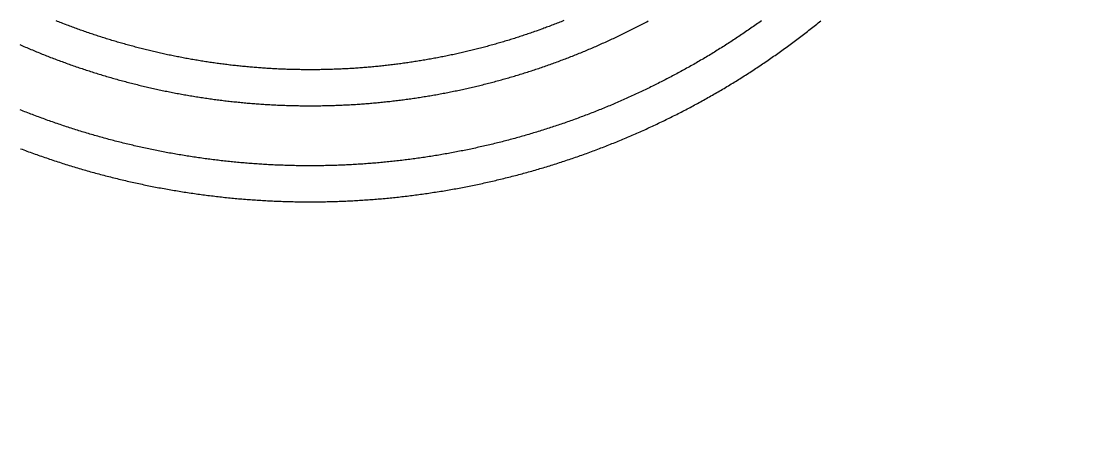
# Model space of a CAD drawing. Header units: inches. Extents: x -43479 to 56521, y -44741 to 59530.
# Drawn here: x 2734 to 6263, y 35684 to 37058 of the extents above; entities that cross this region are included whole.
import ezdxf

# ---------------------------------------------------------------- set-up
doc = ezdxf.new("R2010")
doc.units = ezdxf.units.IN
doc.header["$MEASUREMENT"] = 0

# ---------------------------------------------------------------- blocks, each defined once
blk = doc.blocks.new('kanishk_spiralEditV1')
for points in [[(1732, 3966.4), (1737.4, 3968.4), (1742.7, 3970.5), (1748.1, 3972.5), (1753.4, 3974.4), (1758.8, 3976.4), (1764.2, 3978.4), (1769.5, 3980.3), (1774.9, 3982.3), (1780.3, 3984.2), (1785.7, 3986.1), (1791.1, 3988), (1796.4, 3989.9), (1801.8, 3991.8), (1807.2, 3993.7), (1812.6, 3995.6), (1818, 3997.4), (1823.5, 3999.3), (1828.9, 4001.1), (1834.3, 4002.9), (1839.7, 4004.7), (1845.1, 4006.5), (1850.6, 4008.3), (1856, 4010.1), (1861.4, 4011.8), (1866.9, 4013.6), (1872.3, 4015.3), (1877.7, 4017), (1883.2, 4018.7), (1888.6, 4020.4), (1894.1, 4022.1), (1899.6, 4023.8), (1905, 4025.5), (1910.5, 4027.1), (1915.9, 4028.8), (1921.4, 4030.4), (1926.9, 4032), (1932.4, 4033.7), (1937.8, 4035.3), (1943.3, 4036.8), (1948.8, 4038.4), (1954.3, 4040), (1959.8, 4041.5), (1965.3, 4043.1), (1970.8, 4044.6), (1976.3, 4046.1), (1981.8, 4047.6), (1987.3, 4049.1), (1992.8, 4050.6), (1998.3, 4052.1), (2003.8, 4053.5), (2009.4, 4055), (2014.9, 4056.4), (2020.4, 4057.9), (2025.9, 4059.3), (2031.5, 4060.7), (2037, 4062.1), (2042.5, 4063.4), (2048.1, 4064.8), (2053.6, 4066.2), (2059.2, 4067.5), (2064.7, 4068.8), (2070.3, 4070.2), (2075.8, 4071.5), (2081.4, 4072.8), (2086.9, 4074.1), (2092.5, 4075.3), (2098, 4076.6), (2103.6, 4077.8), (2109.2, 4079.1), (2114.7, 4080.3), (2120.3, 4081.5), (2125.9, 4082.7), (2131.5, 4083.9), (2137, 4085.1), (2142.6, 4086.3), (2148.2, 4087.4), (2153.8, 4088.6), (2159.4, 4089.7), (2165, 4090.8), (2170.5, 4091.9), (2176.1, 4093), (2181.7, 4094.1), (2187.3, 4095.2), (2192.9, 4096.3), (2198.5, 4097.3), (2204.1, 4098.3), (2209.7, 4099.4), (2215.3, 4100.4), (2221, 4101.4), (2226.6, 4102.4), (2232.2, 4103.4), (2237.8, 4104.3), (2243.4, 4105.3), (2249, 4106.2), (2254.6, 4107.2), (2260.3, 4108.1), (2265.9, 4109), (2271.5, 4109.9), (2277.1, 4110.8), (2282.8, 4111.7), (2288.4, 4112.5), (2294, 4113.4), (2299.7, 4114.2), (2305.3, 4115), (2310.9, 4115.9), (2316.6, 4116.7), (2322.2, 4117.4), (2327.8, 4118.2), (2333.5, 4119), (2339.1, 4119.7), (2344.8, 4120.5), (2350.4, 4121.2), (2356.1, 4121.9), (2361.7, 4122.7), (2367.4, 4123.3), (2373, 4124), (2378.7, 4124.7), (2384.3, 4125.4), (2390, 4126), (2395.6, 4126.7), (2401.3, 4127.3), (2406.9, 4127.9), (2412.6, 4128.5), (2418.3, 4129.1), (2423.9, 4129.7), (2429.6, 4130.2), (2435.2, 4130.8), (2440.9, 4131.3), (2446.6, 4131.8), (2452.2, 4132.4), (2457.9, 4132.9), (2463.6, 4133.4), (2469.2, 4133.8), (2474.9, 4134.3), (2480.6, 4134.8), (2486.2, 4135.2), (2491.9, 4135.7), (2497.6, 4136.1), (2503.2, 4136.5), (2508.9, 4136.9), (2514.6, 4137.3), (2520.3, 4137.7), (2525.9, 4138), (2531.6, 4138.4), (2537.3, 4138.7), (2543, 4139), (2548.6, 4139.4), (2554.3, 4139.7), (2560, 4139.9), (2565.7, 4140.2), (2571.3, 4140.5), (2577, 4140.8), (2582.7, 4141), (2588.4, 4141.2), (2594.1, 4141.5), (2599.7, 4141.7), (2605.4, 4141.9), (2611.1, 4142), (2616.8, 4142.2), (2622.5, 4142.4), (2628.1, 4142.5), (2633.8, 4142.7), (2639.5, 4142.8), (2645.2, 4142.9), (2650.9, 4143), (2656.5, 4143.1), (2662.2, 4143.2), (2667.9, 4143.2), (2673.6, 4143.3), (2679.3, 4143.3), (2684.9, 4143.4), (2690.6, 4143.4), (2696.3, 4143.4), (2702, 4143.4), (2707.6, 4143.4), (2713.3, 4143.3), (2719, 4143.3), (2724.7, 4143.2), (2730.4, 4143.2), (2736, 4143.1), (2741.7, 4143), (2747.4, 4142.9), (2753.1, 4142.8), (2758.7, 4142.7), (2764.4, 4142.5), (2770.1, 4142.4), (2775.8, 4142.2), (2781.4, 4142.1), (2787.1, 4141.9), (2792.8, 4141.7), (2798.4, 4141.5), (2804.1, 4141.2), (2809.8, 4141), (2815.5, 4140.8), (2821.1, 4140.5), (2826.8, 4140.3), (2832.5, 4140), (2838.1, 4139.7), (2843.8, 4139.4), (2849.5, 4139.1), (2855.1, 4138.7), (2860.8, 4138.4), (2866.4, 4138), (2872.1, 4137.7), (2877.8, 4137.3), (2883.4, 4136.9), (2889.1, 4136.5), (2894.7, 4136.1), (2900.4, 4135.7), (2906, 4135.3), (2911.7, 4134.8), (2917.3, 4134.4), (2923, 4133.9), (2928.6, 4133.4), (2934.3, 4132.9), (2939.9, 4132.4), (2945.6, 4131.9), (2951.2, 4131.4), (2956.9, 4130.8), (2962.5, 4130.3), (2968.2, 4129.7), (2973.8, 4129.2), (2979.4, 4128.6), (2985.1, 4128), (2990.7, 4127.4), (2996.3, 4126.7), (3002, 4126.1), (3007.6, 4125.5), (3013.2, 4124.8), (3018.9, 4124.1), (3024.5, 4123.5), (3030.1, 4122.8), (3035.7, 4122.1), (3041.3, 4121.3), (3047, 4120.6), (3052.6, 4119.9), (3058.2, 4119.1), (3063.8, 4118.4), (3069.4, 4117.6), (3075, 4116.8), (3080.6, 4116), (3086.2, 4115.2), (3091.8, 4114.4), (3097.4, 4113.5), (3103, 4112.7), (3108.6, 4111.8), (3114.2, 4111), (3119.8, 4110.1), (3125.4, 4109.2), (3131, 4108.3), (3136.6, 4107.4), (3142.2, 4106.4), (3147.8, 4105.5), (3153.3, 4104.6), (3158.9, 4103.6), (3164.5, 4102.6), (3170.1, 4101.6), (3175.6, 4100.6), (3181.2, 4099.6), (3186.8, 4098.6), (3192.3, 4097.6), (3197.9, 4096.5), (3203.5, 4095.5), (3209, 4094.4), (3214.6, 4093.3), (3220.1, 4092.3), (3225.7, 4091.2), (3231.2, 4090), (3236.8, 4088.9), (3242.3, 4087.8), (3247.9, 4086.6), (3253.4, 4085.5), (3258.9, 4084.3), (3264.5, 4083.1), (3270, 4081.9), (3275.5, 4080.7), (3281, 4079.5), (3286.6, 4078.3), (3292.1, 4077), (3297.6, 4075.8), (3303.1, 4074.5), (3308.6, 4073.3), (3314.1, 4072), (3319.6, 4070.7), (3325.1, 4069.4), (3330.6, 4068), (3336.1, 4066.7), (3341.6, 4065.4), (3347.1, 4064), (3352.6, 4062.6), (3358.1, 4061.3), (3363.5, 4059.9), (3369, 4058.5), (3374.5, 4057.1), (3380, 4055.6), (3385.4, 4054.2), (3390.9, 4052.8), (3396.3, 4051.3), (3401.8, 4049.8), (3407.3, 4048.4), (3412.7, 4046.9), (3418.2, 4045.4), (3423.6, 4043.9), (3429, 4042.3), (3434.5, 4040.8), (3439.9, 4039.2), (3445.3, 4037.7), (3450.8, 4036.1), (3456.2, 4034.5), (3461.6, 4032.9), (3467, 4031.3), (3472.4, 4029.7), (3477.8, 4028.1), (3483.2, 4026.5), (3488.6, 4024.8), (3494, 4023.1), (3499.4, 4021.5), (3504.8, 4019.8), (3510.2, 4018.1), (3515.6, 4016.4), (3521, 4014.7), (3526.3, 4012.9), (3531.7, 4011.2), (3537.1, 4009.5), (3542.4, 4007.7), (3547.8, 4005.9), (3553.2, 4004.1), (3558.5, 4002.3), (3563.9, 4000.5), (3569.2, 3998.7), (3574.5, 3996.9), (3579.9, 3995.1), (3585.2, 3993.2), (3590.5, 3991.3), (3595.9, 3989.5), (3601.2, 3987.6), (3606.5, 3985.7), (3611.8, 3983.8), (3617.1, 3981.9), (3622.4, 3979.9), (3627.7, 3978), (3633, 3976.1), (3638.3, 3974.1), (3643.6, 3972.1), (3648.9, 3970.1), (3654.1, 3968.1), (3659.4, 3966.1), (3664.7, 3964.1), (3669.9, 3962.1), (3675.2, 3960.1), (3680.4, 3958), (3685.7, 3955.9), (3690.9, 3953.9), (3696.2, 3951.8), (3701.4, 3949.7), (3706.6, 3947.6), (3711.9, 3945.5), (3717.1, 3943.4), (3722.3, 3941.2), (3727.5, 3939.1), (3732.7, 3936.9), (3737.9, 3934.8), (3743.1, 3932.6), (3748.3, 3930.4), (3753.5, 3928.2), (3758.7, 3926), (3763.9, 3923.7), (3769.1, 3921.5), (3774.2, 3919.3), (3779.4, 3917), (3784.5, 3914.8), (3789.7, 3912.5), (3794.8, 3910.2), (3800, 3907.9), (3805.1, 3905.6), (3810.3, 3903.3), (3815.4, 3900.9), (3820.5, 3898.6), (3825.6, 3896.2), (3830.8, 3893.9), (3835.9, 3891.5), (3841, 3889.1), (3846.1, 3886.7), (3851.2, 3884.3), (3856.2, 3881.9), (3861.3, 3879.5), (3866.4, 3877.1), (3871.5, 3874.6), (3876.5, 3872.2), (3881.6, 3869.7), (3886.7, 3867.2), (3891.7, 3864.7), (3896.8, 3862.2), (3901.8, 3859.7), (3906.8, 3857.2), (3911.9, 3854.7), (3916.9, 3852.1), (3921.9, 3849.6), (3926.9, 3847), (3931.9, 3844.4), (3936.9, 3841.9), (3941.9, 3839.3), (3946.9, 3836.7), (3951.9, 3834.1), (3956.9, 3831.4), (3961.8, 3828.8), (3966.8, 3826.2), (3971.8, 3823.5), (3976.7, 3820.8), (3981.7, 3818.2), (3986.6, 3815.5), (3991.5, 3812.8), (3996.5, 3810.1), (4001.4, 3807.4), (4006.3, 3804.6), (4011.2, 3801.9), (4016.2, 3799.2), (4021.1, 3796.4), (4025.9, 3793.6), (4030.8, 3790.9), (4035.7, 3788.1), (4040.6, 3785.3), (4045.5, 3782.5), (4050.3, 3779.6), (4055.2, 3776.8), (4060.1, 3774), (4064.9, 3771.1), (4069.7, 3768.3), (4074.6, 3765.4), (4079.4, 3762.5), (4084.2, 3759.6), (4089, 3756.7), (4093.9, 3753.8), (4098.7, 3750.9), (4103.5, 3748), (4108.3, 3745.1), (4113, 3742.1), (4117.8, 3739.2), (4122.6, 3736.2), (4127.4, 3733.2), (4132.1, 3730.2), (4136.9, 3727.2), (4141.6, 3724.2), (4146.4, 3721.2), (4151.1, 3718.2), (4155.8, 3715.1), (4160.5, 3712.1), (4165.3, 3709), (4170, 3706), (4174.7, 3702.9), (4179.4, 3699.8), (4184, 3696.7), (4188.7, 3693.6), (4193.4, 3690.5), (4198.1, 3687.4), (4202.7, 3684.2), (4207.4, 3681.1), (4212, 3678), (4216.7, 3674.8), (4221.3, 3671.6), (4225.9, 3668.4), (4230.5, 3665.3), (4235.2, 3662.1), (4239.8, 3658.8), (4244.4, 3655.6), (4249, 3652.4), (4253.5, 3649.2), (4258.1, 3645.9), (4262.7, 3642.7), (4267.3, 3639.4), (4271.8, 3636.1), (4276.4, 3632.8), (4280.9, 3629.5), (4285.4, 3626.2), (4290, 3622.9), (4294.5, 3619.6), (4299, 3616.3), (4303.5, 3612.9), (4308, 3609.6), (4312.5, 3606.2), (4317, 3602.8), (4321.5, 3599.5), (4325.9, 3596.1), (4330.4, 3592.7), (4334.9, 3589.3), (4339.3, 3585.9), (4343.8, 3582.4), (4348.2, 3579), (4352.6, 3575.6), (4357, 3572.1), (4361.4, 3568.6), (4365.9, 3565.2), (4370.3, 3561.7), (4374.6, 3558.2), (4379, 3554.7), (4383.4, 3551.2), (4387.8, 3547.7), (4392.1, 3544.2), (4396.5, 3540.6)], [(1729.5, 3619.8), (1734.1, 3621.8), (1738.7, 3623.9), (1743.4, 3625.9), (1748, 3627.9), (1752.7, 3629.9), (1757.3, 3631.8), (1762, 3633.8), (1766.6, 3635.8), (1771.3, 3637.7), (1775.9, 3639.7), (1780.6, 3641.6), (1785.3, 3643.5), (1789.9, 3645.4), (1794.6, 3647.3), (1799.3, 3649.2), (1804, 3651.1), (1808.7, 3653), (1813.4, 3654.8), (1818.1, 3656.7), (1822.8, 3658.5), (1827.5, 3660.4), (1832.2, 3662.2), (1836.9, 3664), (1841.6, 3665.8), (1846.3, 3667.6), (1851.1, 3669.4), (1855.8, 3671.2), (1860.5, 3672.9), (1865.2, 3674.7), (1870, 3676.4), (1874.7, 3678.2), (1879.5, 3679.9), (1884.2, 3681.6), (1889, 3683.3), (1893.7, 3685), (1898.5, 3686.7), (1903.2, 3688.3), (1908, 3690), (1912.7, 3691.7), (1917.5, 3693.3), (1922.3, 3694.9), (1927.1, 3696.6), (1931.8, 3698.2), (1936.6, 3699.8), (1941.4, 3701.4), (1946.2, 3703), (1951, 3704.5), (1955.8, 3706.1), (1960.6, 3707.6), (1965.4, 3709.2), (1970.2, 3710.7), (1975, 3712.2), (1979.8, 3713.7), (1984.6, 3715.2), (1989.4, 3716.7), (1994.3, 3718.2), (1999.1, 3719.7), (2003.9, 3721.2), (2008.7, 3722.6), (2013.6, 3724), (2018.4, 3725.5), (2023.2, 3726.9), (2028.1, 3728.3), (2032.9, 3729.7), (2037.7, 3731.1), (2042.6, 3732.5), (2047.4, 3733.8), (2052.3, 3735.2), (2057.1, 3736.6), (2062, 3737.9), (2066.9, 3739.2), (2071.7, 3740.5), (2076.6, 3741.8), (2081.5, 3743.1), (2086.3, 3744.4), (2091.2, 3745.7), (2096.1, 3747), (2100.9, 3748.2), (2105.8, 3749.5), (2110.7, 3750.7), (2115.6, 3751.9), (2120.5, 3753.1), (2125.4, 3754.4), (2130.3, 3755.5), (2135.1, 3756.7), (2140, 3757.9), (2144.9, 3759.1), (2149.8, 3760.2), (2154.7, 3761.4), (2159.6, 3762.5), (2164.6, 3763.6), (2169.5, 3764.7), (2174.4, 3765.8), (2179.3, 3766.9), (2184.2, 3768), (2189.1, 3769.1), (2194, 3770.1), (2199, 3771.2), (2203.9, 3772.2), (2208.8, 3773.3), (2213.7, 3774.3), (2218.7, 3775.3), (2223.6, 3776.3), (2228.5, 3777.3), (2233.5, 3778.2), (2238.4, 3779.2), (2243.3, 3780.2), (2248.3, 3781.1), (2253.2, 3782.1), (2258.1, 3783), (2263.1, 3783.9), (2268, 3784.8), (2273, 3785.7), (2277.9, 3786.6), (2282.9, 3787.5), (2287.8, 3788.3), (2292.8, 3789.2), (2297.7, 3790), (2302.7, 3790.8), (2307.7, 3791.7), (2312.6, 3792.5), (2317.6, 3793.3), (2322.6, 3794.1), (2327.5, 3794.8), (2332.5, 3795.6), (2337.5, 3796.4), (2342.4, 3797.1), (2347.4, 3797.9), (2352.4, 3798.6), (2357.3, 3799.3), (2362.3, 3800), (2367.3, 3800.7), (2372.3, 3801.4), (2377.2, 3802.1), (2382.2, 3802.7), (2387.2, 3803.4), (2392.2, 3804), (2397.2, 3804.7), (2402.1, 3805.3), (2407.1, 3805.9), (2412.1, 3806.5), (2417.1, 3807.1), (2422.1, 3807.7), (2427.1, 3808.2), (2432.1, 3808.8), (2437.1, 3809.3), (2442, 3809.9), (2447, 3810.4), (2452, 3810.9), (2457, 3811.4), (2462, 3811.9), (2467, 3812.4), (2472, 3812.9), (2477, 3813.4), (2482, 3813.8), (2487, 3814.3), (2492, 3814.7), (2497, 3815.1), (2502, 3815.5), (2507, 3815.9), (2512, 3816.3), (2517, 3816.7), (2522, 3817.1), (2527, 3817.4), (2532, 3817.8), (2537, 3818.1), (2542, 3818.5), (2547, 3818.8), (2552, 3819.1), (2557.1, 3819.4), (2562.1, 3819.7), (2567.1, 3820), (2572.1, 3820.2), (2577.1, 3820.5), (2582.1, 3820.7), (2587.1, 3821), (2592.1, 3821.2), (2597.1, 3821.4), (2602.1, 3821.6), (2607.1, 3821.8), (2612.1, 3822), (2617.2, 3822.1), (2622.2, 3822.3), (2627.2, 3822.4), (2632.2, 3822.6), (2637.2, 3822.7), (2642.2, 3822.8), (2647.2, 3822.9), (2652.2, 3823), (2657.2, 3823.1), (2662.2, 3823.2), (2667.3, 3823.3), (2672.3, 3823.3), (2677.3, 3823.4), (2682.3, 3823.4), (2687.3, 3823.4), (2692.3, 3823.5), (2697.3, 3823.5), (2702.3, 3823.4), (2707.3, 3823.4), (2712.3, 3823.4), (2717.3, 3823.4), (2722.4, 3823.3), (2727.4, 3823.3), (2732.4, 3823.2), (2737.4, 3823.1), (2742.4, 3823), (2747.4, 3822.9), (2752.4, 3822.8), (2757.4, 3822.7), (2762.4, 3822.5), (2767.4, 3822.4), (2772.4, 3822.2), (2777.4, 3822.1), (2782.4, 3821.9), (2787.4, 3821.7), (2792.4, 3821.5), (2797.4, 3821.3), (2802.4, 3821.1), (2807.4, 3820.9), (2812.4, 3820.6), (2817.4, 3820.4), (2822.4, 3820.1), (2827.4, 3819.9), (2832.4, 3819.6), (2837.4, 3819.3), (2842.4, 3819), (2847.4, 3818.7), (2852.4, 3818.4), (2857.4, 3818), (2862.4, 3817.7), (2867.3, 3817.3), (2872.3, 3817), (2877.3, 3816.6), (2882.3, 3816.2), (2887.3, 3815.8), (2892.3, 3815.4), (2897.3, 3815), (2902.2, 3814.6), (2907.2, 3814.1), (2912.2, 3813.7), (2917.2, 3813.2), (2922.2, 3812.8), (2927.1, 3812.3), (2932.1, 3811.8), (2937.1, 3811.3), (2942.1, 3810.8), (2947, 3810.3), (2952, 3809.7), (2957, 3809.2), (2961.9, 3808.7), (2966.9, 3808.1), (2971.9, 3807.5), (2976.8, 3806.9), (2981.8, 3806.4), (2986.7, 3805.8), (2991.7, 3805.1), (2996.7, 3804.5), (3001.6, 3803.9), (3006.6, 3803.2), (3011.5, 3802.6), (3016.5, 3801.9), (3021.4, 3801.2), (3026.4, 3800.6), (3031.3, 3799.9), (3036.2, 3799.2), (3041.2, 3798.4), (3046.1, 3797.7), (3051.1, 3797), (3056, 3796.2), (3060.9, 3795.5), (3065.9, 3794.7), (3070.8, 3793.9), (3075.7, 3793.1), (3080.7, 3792.3), (3085.6, 3791.5), (3090.5, 3790.7), (3095.4, 3789.9), (3100.4, 3789), (3105.3, 3788.2), (3110.2, 3787.3), (3115.1, 3786.5), (3120, 3785.6), (3124.9, 3784.7), (3129.8, 3783.8), (3134.7, 3782.9), (3139.6, 3782), (3144.5, 3781), (3149.4, 3780.1), (3154.3, 3779.1), (3159.2, 3778.2), (3164.1, 3777.2), (3169, 3776.2), (3173.9, 3775.2), (3178.8, 3774.2), (3183.7, 3773.2), (3188.6, 3772.2), (3193.4, 3771.1), (3198.3, 3770.1), (3203.2, 3769.1), (3208.1, 3768), (3212.9, 3766.9), (3217.8, 3765.8), (3222.6, 3764.7), (3227.5, 3763.6), (3232.4, 3762.5), (3237.2, 3761.4), (3242.1, 3760.3), (3246.9, 3759.1), (3251.8, 3758), (3256.6, 3756.8), (3261.5, 3755.6), (3266.3, 3754.4), (3271.1, 3753.2), (3276, 3752), (3280.8, 3750.8), (3285.6, 3749.6), (3290.5, 3748.3), (3295.3, 3747.1), (3300.1, 3745.8), (3304.9, 3744.6), (3309.7, 3743.3), (3314.6, 3742), (3319.4, 3740.7), (3324.2, 3739.4), (3329, 3738.1), (3333.8, 3736.8), (3338.6, 3735.4), (3343.4, 3734.1), (3348.2, 3732.7), (3352.9, 3731.4), (3357.7, 3730), (3362.5, 3728.6), (3367.3, 3727.2), (3372.1, 3725.8), (3376.8, 3724.4), (3381.6, 3723), (3386.4, 3721.5), (3391.1, 3720.1), (3395.9, 3718.6), (3400.7, 3717.1), (3405.4, 3715.7), (3410.2, 3714.2), (3414.9, 3712.7), (3419.6, 3711.2), (3424.4, 3709.7), (3429.1, 3708.1), (3433.9, 3706.6), (3438.6, 3705.1), (3443.3, 3703.5), (3448, 3701.9), (3452.8, 3700.4), (3457.5, 3698.8), (3462.2, 3697.2), (3466.9, 3695.6), (3471.6, 3694), (3476.3, 3692.4), (3481, 3690.7), (3485.7, 3689.1), (3490.4, 3687.4), (3495.1, 3685.8), (3499.7, 3684.1), (3504.4, 3682.4), (3509.1, 3680.7), (3513.8, 3679), (3518.4, 3677.3), (3523.1, 3675.6), (3527.8, 3673.9), (3532.4, 3672.1), (3537.1, 3670.4), (3541.7, 3668.6), (3546.4, 3666.8), (3551, 3665.1), (3555.6, 3663.3), (3560.3, 3661.5), (3564.9, 3659.7), (3569.5, 3657.8), (3574.2, 3656), (3578.8, 3654.2), (3583.4, 3652.3), (3588, 3650.5), (3592.6, 3648.6), (3597.2, 3646.7), (3601.8, 3644.9), (3606.4, 3643), (3611, 3641.1), (3615.6, 3639.1), (3620.1, 3637.2), (3624.7, 3635.3), (3629.3, 3633.4), (3633.8, 3631.4), (3638.4, 3629.4), (3643, 3627.5), (3647.5, 3625.5), (3652.1, 3623.5), (3656.6, 3621.5), (3661.2, 3619.5), (3665.7, 3617.5), (3670.2, 3615.5), (3674.8, 3613.4), (3679.3, 3611.4), (3683.8, 3609.3), (3688.3, 3607.3), (3692.8, 3605.2), (3697.3, 3603.1), (3701.8, 3601), (3706.3, 3598.9), (3710.8, 3596.8), (3715.3, 3594.7), (3719.8, 3592.5), (3724.3, 3590.4), (3728.7, 3588.3), (3733.2, 3586.1), (3737.7, 3583.9), (3742.1, 3581.8), (3746.6, 3579.6), (3751, 3577.4), (3755.5, 3575.2), (3759.9, 3573), (3764.3, 3570.7), (3768.8, 3568.5), (3773.2, 3566.3), (3777.6, 3564), (3782, 3561.8), (3786.4, 3559.5), (3790.8, 3557.2), (3795.2, 3554.9), (3799.6, 3552.6), (3804, 3550.3), (3808.4, 3548), (3812.8, 3545.7), (3817.2, 3543.4), (3821.5, 3541)], [(3541.1, 3540), (3536.7, 3541.8), (3532.3, 3543.5), (3527.9, 3545.3), (3523.5, 3547), (3519.2, 3548.7), (3514.8, 3550.4), (3510.4, 3552.2), (3506, 3553.8), (3501.5, 3555.5), (3497.1, 3557.2), (3492.7, 3558.9), (3488.3, 3560.5), (3483.9, 3562.2), (3479.5, 3563.8), (3475, 3565.4), (3470.6, 3567.1), (3466.2, 3568.7), (3461.7, 3570.3), (3457.3, 3571.9), (3452.8, 3573.5), (3448.4, 3575), (3443.9, 3576.6), (3439.5, 3578.1), (3435, 3579.7), (3430.5, 3581.2), (3426.1, 3582.8), (3421.6, 3584.3), (3417.1, 3585.8), (3412.6, 3587.3), (3408.1, 3588.8), (3403.7, 3590.3), (3399.2, 3591.7), (3394.7, 3593.2), (3390.2, 3594.6), (3385.7, 3596.1), (3381.2, 3597.5), (3376.7, 3599), (3372.2, 3600.4), (3367.7, 3601.8), (3363.1, 3603.2), (3358.6, 3604.6), (3354.1, 3605.9), (3349.6, 3607.3), (3345.1, 3608.7), (3340.5, 3610), (3336, 3611.4), (3331.5, 3612.7), (3326.9, 3614), (3322.4, 3615.3), (3317.8, 3616.6), (3313.3, 3617.9), (3308.7, 3619.2), (3304.2, 3620.5), (3299.6, 3621.7), (3295.1, 3623), (3290.5, 3624.2), (3285.9, 3625.5), (3281.4, 3626.7), (3276.8, 3627.9), (3272.2, 3629.1), (3267.6, 3630.3), (3263.1, 3631.5), (3258.5, 3632.7), (3253.9, 3633.9), (3249.3, 3635), (3244.7, 3636.2), (3240.1, 3637.3), (3235.5, 3638.4), (3230.9, 3639.6), (3226.3, 3640.7), (3221.7, 3641.8), (3217.1, 3642.9), (3212.5, 3644), (3207.9, 3645), (3203.3, 3646.1), (3198.7, 3647.1), (3194.1, 3648.2), (3189.4, 3649.2), (3184.8, 3650.3), (3180.2, 3651.3), (3175.6, 3652.3), (3170.9, 3653.3), (3166.3, 3654.3), (3161.7, 3655.2), (3157, 3656.2), (3152.4, 3657.2), (3147.8, 3658.1), (3143.1, 3659.1), (3138.5, 3660), (3133.8, 3660.9), (3129.2, 3661.8), (3124.5, 3662.7), (3119.9, 3663.6), (3115.2, 3664.5), (3110.6, 3665.4), (3105.9, 3666.2), (3101.2, 3667.1), (3096.6, 3667.9), (3091.9, 3668.7), (3087.2, 3669.6), (3082.6, 3670.4), (3077.9, 3671.2), (3073.2, 3672), (3068.6, 3672.7), (3063.9, 3673.5), (3059.2, 3674.3), (3054.5, 3675), (3049.8, 3675.8), (3045.2, 3676.5), (3040.5, 3677.2), (3035.8, 3678), (3031.1, 3678.7), (3026.4, 3679.4), (3021.7, 3680), (3017, 3680.7), (3012.3, 3681.4), (3007.6, 3682), (3002.9, 3682.7), (2998.2, 3683.3), (2993.5, 3683.9), (2988.8, 3684.6), (2984.1, 3685.2), (2979.4, 3685.8), (2974.7, 3686.4), (2970, 3686.9), (2965.3, 3687.5), (2960.6, 3688.1), (2955.8, 3688.6), (2951.1, 3689.1), (2946.4, 3689.7), (2941.7, 3690.2), (2937, 3690.7), (2932.3, 3691.2), (2927.5, 3691.7), (2922.8, 3692.2), (2918.1, 3692.6), (2913.4, 3693.1), (2908.6, 3693.5), (2903.9, 3694), (2899.2, 3694.4), (2894.5, 3694.8), (2889.7, 3695.2), (2885, 3695.6), (2880.3, 3696), (2875.5, 3696.4), (2870.8, 3696.8), (2866.1, 3697.1), (2861.3, 3697.5), (2856.6, 3697.8), (2851.8, 3698.2), (2847.1, 3698.5), (2842.4, 3698.8), (2837.6, 3699.1), (2832.9, 3699.4), (2828.1, 3699.7), (2823.4, 3699.9), (2818.6, 3700.2), (2813.9, 3700.4), (2809.1, 3700.7), (2804.4, 3700.9), (2799.7, 3701.1), (2794.9, 3701.3), (2790.2, 3701.5), (2785.4, 3701.7), (2780.7, 3701.9), (2775.9, 3702.1), (2771.2, 3702.3), (2766.4, 3702.4), (2761.6, 3702.5), (2756.9, 3702.7), (2752.1, 3702.8), (2747.4, 3702.9), (2742.6, 3703), (2737.9, 3703.1), (2733.1, 3703.2), (2728.4, 3703.3), (2723.6, 3703.3), (2718.9, 3703.4), (2714.1, 3703.4), (2709.3, 3703.4), (2704.6, 3703.5), (2699.8, 3703.5), (2695.1, 3703.5), (2690.3, 3703.5), (2685.6, 3703.5), (2680.8, 3703.4), (2676, 3703.4), (2671.3, 3703.3), (2666.5, 3703.3), (2661.8, 3703.2), (2657, 3703.1), (2652.2, 3703.1), (2647.5, 3703), (2642.7, 3702.8), (2638, 3702.7), (2633.2, 3702.6), (2628.4, 3702.5), (2623.7, 3702.3), (2618.9, 3702.2), (2614.2, 3702), (2609.4, 3701.8), (2604.7, 3701.6), (2599.9, 3701.4), (2595.1, 3701.2), (2590.4, 3701), (2585.6, 3700.8), (2580.9, 3700.5), (2576.1, 3700.3), (2571.4, 3700), (2566.6, 3699.8), (2561.8, 3699.5), (2557.1, 3699.2), (2552.3, 3698.9), (2547.6, 3698.6), (2542.8, 3698.3), (2538.1, 3698), (2533.3, 3697.6), (2528.6, 3697.3), (2523.8, 3696.9), (2519.1, 3696.5), (2514.3, 3696.2), (2509.6, 3695.8), (2504.8, 3695.4), (2500.1, 3695), (2495.3, 3694.6), (2490.6, 3694.1), (2485.8, 3693.7), (2481.1, 3693.2), (2476.3, 3692.8), (2471.6, 3692.3), (2466.8, 3691.8), (2462.1, 3691.4), (2457.3, 3690.9), (2452.6, 3690.4), (2447.9, 3689.8), (2443.1, 3689.3), (2438.4, 3688.8), (2433.6, 3688.2), (2428.9, 3687.7), (2424.2, 3687.1), (2419.4, 3686.5), (2414.7, 3685.9), (2410, 3685.4), (2405.2, 3684.7), (2400.5, 3684.1), (2395.8, 3683.5), (2391, 3682.9), (2386.3, 3682.2), (2381.6, 3681.6), (2376.9, 3680.9), (2372.1, 3680.2), (2367.4, 3679.5), (2362.7, 3678.8), (2358, 3678.1), (2353.2, 3677.4), (2348.5, 3676.7), (2343.8, 3676), (2339.1, 3675.2), (2334.4, 3674.5), (2329.7, 3673.7), (2324.9, 3672.9), (2320.2, 3672.1), (2315.5, 3671.3), (2310.8, 3670.5), (2306.1, 3669.7), (2301.4, 3668.9), (2296.7, 3668.1), (2292, 3667.2), (2287.3, 3666.4), (2282.6, 3665.5), (2277.9, 3664.6), (2273.2, 3663.7), (2268.5, 3662.8), (2263.8, 3661.9), (2259.1, 3661), (2254.4, 3660.1), (2249.8, 3659.2), (2245.1, 3658.2), (2240.4, 3657.3), (2235.7, 3656.3), (2231, 3655.3), (2226.4, 3654.4), (2221.7, 3653.4), (2217, 3652.4), (2212.3, 3651.4), (2207.7, 3650.3), (2203, 3649.3), (2198.3, 3648.3), (2193.7, 3647.2), (2189, 3646.1), (2184.3, 3645.1), (2179.7, 3644), (2175, 3642.9), (2170.4, 3641.8), (2165.7, 3640.7), (2161.1, 3639.6), (2156.4, 3638.4), (2151.8, 3637.3), (2147.1, 3636.2), (2142.5, 3635), (2137.9, 3633.8), (2133.2, 3632.6), (2128.6, 3631.5), (2123.9, 3630.3), (2119.3, 3629.1), (2114.7, 3627.8), (2110.1, 3626.6), (2105.4, 3625.4), (2100.8, 3624.1), (2096.2, 3622.9), (2091.6, 3621.6), (2087, 3620.3), (2082.4, 3619), (2077.8, 3617.7), (2073.1, 3616.4), (2068.5, 3615.1), (2063.9, 3613.8), (2059.3, 3612.5), (2054.7, 3611.1), (2050.2, 3609.8), (2045.6, 3608.4), (2041, 3607), (2036.4, 3605.6), (2031.8, 3604.3), (2027.2, 3602.8), (2022.7, 3601.4), (2018.1, 3600), (2013.5, 3598.6), (2008.9, 3597.1), (2004.4, 3595.7), (1999.8, 3594.2), (1995.3, 3592.8), (1990.7, 3591.3), (1986.1, 3589.8), (1981.6, 3588.3), (1977, 3586.8), (1972.5, 3585.3), (1968, 3583.7), (1963.4, 3582.2), (1958.9, 3580.7), (1954.3, 3579.1), (1949.8, 3577.5), (1945.3, 3576), (1940.8, 3574.4), (1936.2, 3572.8), (1931.7, 3571.2), (1927.2, 3569.6), (1922.7, 3567.9), (1918.2, 3566.3), (1913.7, 3564.7), (1909.2, 3563), (1904.7, 3561.4), (1900.2, 3559.7), (1895.7, 3558), (1891.2, 3556.3), (1886.7, 3554.6), (1882.2, 3552.9), (1877.8, 3551.2), (1873.3, 3549.5), (1868.8, 3547.7), (1864.3, 3546), (1859.9, 3544.2), (1855.4, 3542.5), (1851, 3540.7)], [(4199.2, 3540.6), (4194.8, 3543.7), (4190.5, 3546.8), (4186.1, 3549.9), (4181.7, 3553), (4177.3, 3556.1), (4172.9, 3559.2), (4168.5, 3562.2), (4164.1, 3565.3), (4159.7, 3568.4), (4155.3, 3571.4), (4150.9, 3574.4), (4146.5, 3577.5), (4142, 3580.5), (4137.6, 3583.5), (4133.1, 3586.5), (4128.7, 3589.5), (4124.2, 3592.4), (4119.7, 3595.4), (4115.3, 3598.4), (4110.8, 3601.3), (4106.3, 3604.3), (4101.8, 3607.2), (4097.3, 3610.1), (4092.8, 3613), (4088.3, 3615.9), (4083.8, 3618.8), (4079.2, 3621.7), (4074.7, 3624.6), (4070.2, 3627.4), (4065.6, 3630.3), (4061.1, 3633.2), (4056.5, 3636), (4052, 3638.8), (4047.4, 3641.6), (4042.8, 3644.4), (4038.2, 3647.2), (4033.6, 3650), (4029, 3652.8), (4024.5, 3655.6), (4019.8, 3658.4), (4015.2, 3661.1), (4010.6, 3663.9), (4006, 3666.6), (4001.4, 3669.3), (3996.7, 3672), (3992.1, 3674.7), (3987.4, 3677.4), (3982.8, 3680.1), (3978.1, 3682.8), (3973.5, 3685.5), (3968.8, 3688.1), (3964.1, 3690.8), (3959.4, 3693.4), (3954.8, 3696), (3950.1, 3698.6), (3945.4, 3701.2), (3940.7, 3703.8), (3936, 3706.4), (3931.2, 3709), (3926.5, 3711.6), (3921.8, 3714.1), (3917.1, 3716.7), (3912.3, 3719.2), (3907.6, 3721.8), (3902.8, 3724.3), (3898.1, 3726.8), (3893.3, 3729.3), (3888.6, 3731.8), (3883.8, 3734.3), (3879, 3736.7), (3874.2, 3739.2), (3869.4, 3741.6), (3864.7, 3744.1), (3859.9, 3746.5), (3855.1, 3748.9), (3850.2, 3751.4), (3845.4, 3753.8), (3840.6, 3756.1), (3835.8, 3758.5), (3831, 3760.9), (3826.1, 3763.3), (3821.3, 3765.6), (3816.4, 3767.9), (3811.6, 3770.3), (3806.7, 3772.6), (3801.9, 3774.9), (3797, 3777.2), (3792.2, 3779.5), (3787.3, 3781.8), (3782.4, 3784.1), (3777.5, 3786.3), (3772.6, 3788.6), (3767.7, 3790.8), (3762.8, 3793), (3757.9, 3795.3), (3753, 3797.5), (3748.1, 3799.7), (3743.2, 3801.9), (3738.3, 3804), (3733.3, 3806.2), (3728.4, 3808.4), (3723.5, 3810.5), (3718.5, 3812.6), (3713.6, 3814.8), (3708.6, 3816.9), (3703.7, 3819), (3698.7, 3821.1), (3693.8, 3823.2), (3688.8, 3825.3), (3683.8, 3827.3), (3678.8, 3829.4), (3673.9, 3831.4), (3668.9, 3833.5), (3663.9, 3835.5), (3658.9, 3837.5), (3653.9, 3839.5), (3648.9, 3841.5), (3643.9, 3843.5), (3638.9, 3845.4), (3633.8, 3847.4), (3628.8, 3849.4), (3623.8, 3851.3), (3618.8, 3853.2), (3613.7, 3855.2), (3608.7, 3857.1), (3603.6, 3859), (3598.6, 3860.8), (3593.5, 3862.7), (3588.5, 3864.6), (3583.4, 3866.5), (3578.4, 3868.3), (3573.3, 3870.1), (3568.2, 3872), (3563.1, 3873.8), (3558.1, 3875.6), (3553, 3877.4), (3547.9, 3879.2), (3542.8, 3880.9), (3537.7, 3882.7), (3532.6, 3884.4), (3527.5, 3886.2), (3522.4, 3887.9), (3517.3, 3889.6), (3512.2, 3891.3), (3507, 3893), (3501.9, 3894.7), (3496.8, 3896.4), (3491.7, 3898.1), (3486.5, 3899.7), (3481.4, 3901.4), (3476.2, 3903), (3471.1, 3904.6), (3466, 3906.2), (3460.8, 3907.8), (3455.6, 3909.4), (3450.5, 3911), (3445.3, 3912.6), (3440.2, 3914.1), (3435, 3915.7), (3429.8, 3917.2), (3424.6, 3918.8), (3419.5, 3920.3), (3414.3, 3921.8), (3409.1, 3923.3), (3403.9, 3924.8), (3398.7, 3926.2), (3393.5, 3927.7), (3388.3, 3929.1), (3383.1, 3930.6), (3377.9, 3932), (3372.7, 3933.4), (3367.5, 3934.8), (3362.3, 3936.2), (3357, 3937.6), (3351.8, 3939), (3346.6, 3940.4), (3341.4, 3941.7), (3336.1, 3943.1), (3330.9, 3944.4), (3325.7, 3945.7), (3320.4, 3947), (3315.2, 3948.3), (3309.9, 3949.6), (3304.7, 3950.9), (3299.4, 3952.1), (3294.2, 3953.4), (3288.9, 3954.6), (3283.7, 3955.9), (3278.4, 3957.1), (3273.1, 3958.3), (3267.9, 3959.5), (3262.6, 3960.7), (3257.3, 3961.9), (3252, 3963), (3246.8, 3964.2), (3241.5, 3965.3), (3236.2, 3966.5), (3230.9, 3967.6), (3225.6, 3968.7), (3220.3, 3969.8), (3215, 3970.9), (3209.7, 3972), (3204.4, 3973.1), (3199.1, 3974.1), (3193.8, 3975.2), (3188.5, 3976.2), (3183.2, 3977.2), (3177.9, 3978.2), (3172.6, 3979.2), (3167.3, 3980.2), (3161.9, 3981.2), (3156.6, 3982.2), (3151.3, 3983.1), (3146, 3984.1), (3140.6, 3985), (3135.3, 3985.9), (3130, 3986.8), (3124.7, 3987.7), (3119.3, 3988.6), (3114, 3989.5), (3108.6, 3990.4), (3103.3, 3991.2), (3097.9, 3992.1), (3092.6, 3992.9), (3087.3, 3993.7), (3081.9, 3994.5), (3076.6, 3995.3), (3071.2, 3996.1), (3065.8, 3996.9), (3060.5, 3997.7), (3055.1, 3998.4), (3049.8, 3999.2), (3044.4, 3999.9), (3039, 4000.6), (3033.7, 4001.3), (3028.3, 4002), (3022.9, 4002.7), (3017.6, 4003.4), (3012.2, 4004.1), (3006.8, 4004.7), (3001.4, 4005.4), (2996.1, 4006), (2990.7, 4006.6), (2985.3, 4007.2), (2979.9, 4007.8), (2974.5, 4008.4), (2969.1, 4009), (2963.8, 4009.6), (2958.4, 4010.1), (2953, 4010.7), (2947.6, 4011.2), (2942.2, 4011.7), (2936.8, 4012.2), (2931.4, 4012.7), (2926, 4013.2), (2920.6, 4013.7), (2915.2, 4014.2), (2909.8, 4014.6), (2904.4, 4015), (2899, 4015.5), (2893.6, 4015.9), (2888.2, 4016.3), (2882.8, 4016.7), (2877.4, 4017.1), (2872, 4017.5), (2866.6, 4017.8), (2861.2, 4018.2), (2855.8, 4018.5), (2850.3, 4018.8), (2844.9, 4019.1), (2839.5, 4019.5), (2834.1, 4019.7), (2828.7, 4020), (2823.3, 4020.3), (2817.9, 4020.6), (2812.4, 4020.8), (2807, 4021), (2801.6, 4021.3), (2796.2, 4021.5), (2790.8, 4021.7), (2785.3, 4021.9), (2779.9, 4022.1), (2774.5, 4022.2), (2769.1, 4022.4), (2763.7, 4022.5), (2758.2, 4022.7), (2752.8, 4022.8), (2747.4, 4022.9), (2742, 4023), (2736.5, 4023.1), (2731.1, 4023.2), (2725.7, 4023.2), (2720.3, 4023.3), (2714.8, 4023.3), (2709.4, 4023.4), (2704, 4023.4), (2698.6, 4023.4), (2693.1, 4023.4), (2687.7, 4023.4), (2682.3, 4023.4), (2676.8, 4023.3), (2671.4, 4023.3), (2666, 4023.2), (2660.6, 4023.2), (2655.1, 4023.1), (2649.7, 4023), (2644.3, 4022.9), (2638.8, 4022.8), (2633.4, 4022.6), (2628, 4022.5), (2622.6, 4022.4), (2617.1, 4022.2), (2611.7, 4022), (2606.3, 4021.8), (2600.8, 4021.6), (2595.4, 4021.4), (2590, 4021.2), (2584.6, 4021), (2579.1, 4020.8), (2573.7, 4020.5), (2568.3, 4020.2), (2562.9, 4020), (2557.4, 4019.7), (2552, 4019.4), (2546.6, 4019.1), (2541.2, 4018.8), (2535.7, 4018.4), (2530.3, 4018.1), (2524.9, 4017.7), (2519.5, 4017.4), (2514, 4017), (2508.6, 4016.6), (2503.2, 4016.2), (2497.8, 4015.8), (2492.4, 4015.4), (2486.9, 4014.9), (2481.5, 4014.5), (2476.1, 4014), (2470.7, 4013.6), (2465.3, 4013.1), (2459.9, 4012.6), (2454.4, 4012.1), (2449, 4011.6), (2443.6, 4011), (2438.2, 4010.5), (2432.8, 4010), (2427.4, 4009.4), (2422, 4008.8), (2416.6, 4008.3), (2411.2, 4007.7), (2405.8, 4007.1), (2400.3, 4006.4), (2394.9, 4005.8), (2389.5, 4005.2), (2384.1, 4004.5), (2378.7, 4003.9), (2373.3, 4003.2), (2367.9, 4002.5), (2362.5, 4001.8), (2357.2, 4001.1), (2351.8, 4000.4), (2346.4, 3999.7), (2341, 3998.9), (2335.6, 3998.2), (2330.2, 3997.4), (2324.8, 3996.6), (2319.4, 3995.8), (2314, 3995.1), (2308.7, 3994.2), (2303.3, 3993.4), (2297.9, 3992.6), (2292.5, 3991.8), (2287.1, 3990.9), (2281.8, 3990), (2276.4, 3989.2), (2271, 3988.3), (2265.6, 3987.4), (2260.3, 3986.5), (2254.9, 3985.5), (2249.5, 3984.6), (2244.2, 3983.7), (2238.8, 3982.7), (2233.5, 3981.7), (2228.1, 3980.8), (2222.7, 3979.8), (2217.4, 3978.8), (2212, 3977.8), (2206.7, 3976.7), (2201.3, 3975.7), (2196, 3974.7), (2190.6, 3973.6), (2185.3, 3972.5), (2180, 3971.5), (2174.6, 3970.4), (2169.3, 3969.3), (2163.9, 3968.2), (2158.6, 3967), (2153.3, 3965.9), (2148, 3964.8), (2142.6, 3963.6), (2137.3, 3962.4), (2132, 3961.2), (2126.7, 3960.1), (2121.3, 3958.9), (2116, 3957.6), (2110.7, 3956.4), (2105.4, 3955.2), (2100.1, 3953.9), (2094.8, 3952.7), (2089.5, 3951.4), (2084.2, 3950.1), (2078.9, 3948.8), (2073.6, 3947.5), (2068.3, 3946.2), (2063, 3944.9), (2057.7, 3943.6), (2052.4, 3942.2), (2047.2, 3940.9), (2041.9, 3939.5), (2036.6, 3938.1), (2031.3, 3936.7), (2026.1, 3935.3), (2020.8, 3933.9), (2015.5, 3932.5), (2010.3, 3931), (2005, 3929.6), (1999.7, 3928.1), (1994.5, 3926.7), (1989.2, 3925.2), (1984, 3923.7), (1978.7, 3922.2), (1973.5, 3920.7), (1968.3, 3919.1), (1963, 3917.6), (1957.8, 3916.1), (1952.5, 3914.5), (1947.3, 3912.9), (1942.1, 3911.4), (1936.9, 3909.8), (1931.7, 3908.2), (1926.4, 3906.6), (1921.2, 3904.9), (1916, 3903.3), (1910.8, 3901.7), (1905.6, 3900), (1900.4, 3898.3), (1895.2, 3896.7), (1890, 3895), (1884.8, 3893.3), (1879.6, 3891.5), (1874.5, 3889.8), (1869.3, 3888.1), (1864.1, 3886.3), (1858.9, 3884.6), (1853.8, 3882.8), (1848.6, 3881.1), (1843.4, 3879.3), (1838.3, 3877.5), (1833.1, 3875.7), (1828, 3873.8), (1822.8, 3872), (1817.7, 3870.2), (1812.5, 3868.3), (1807.4, 3866.4), (1802.3, 3864.6), (1797.1, 3862.7), (1792, 3860.8), (1786.9, 3858.9), (1781.8, 3857), (1776.6, 3855), (1771.5, 3853.1), (1766.4, 3851.1), (1761.3, 3849.2), (1756.2, 3847.2), (1751.1, 3845.2), (1746, 3843.2), (1741, 3841.2), (1735.9, 3839.2), (1730.8, 3837.2)]]:
    blk.add_lwpolyline(points)

msp = doc.modelspace()

# ---------------------------------------------------------------- linework, layer by layer
msp.add_circle((6520.5, 9529.6), 50000)

# ---------------------------------------------------------------- block references
at = {"xscale": -1, "rotation": 180}
msp.add_blockref('kanishk_spiralEditV1', (1000, 40600), dxfattribs=at)

doc.saveas('drawing.dxf')
